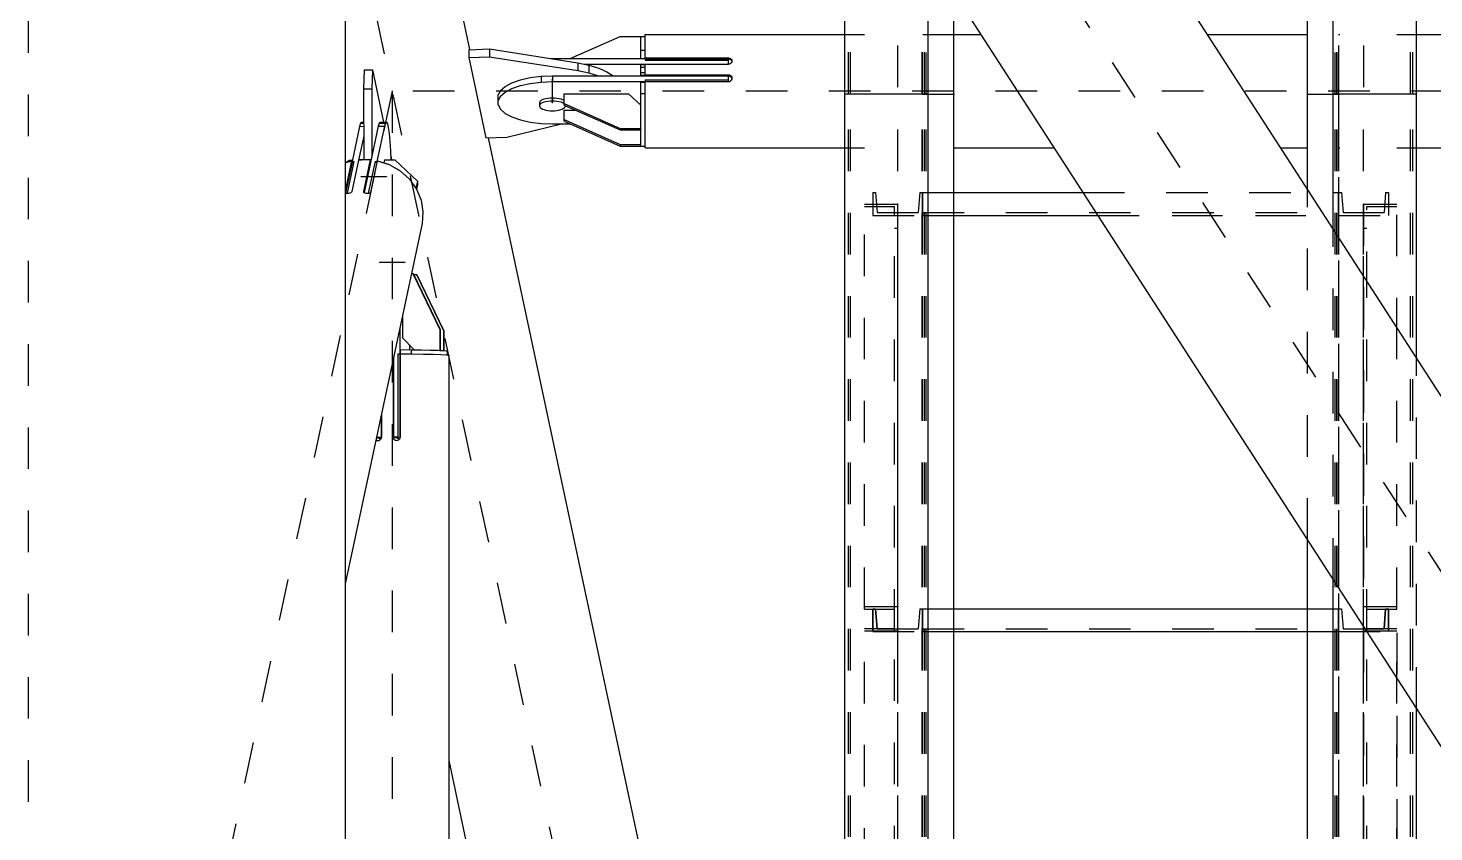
# Model space of a CAD drawing. Header units: millimetres. Extents: x 149919 to 150445, y 136651 to 136866.
# Drawn here: x 150370.813 to 150374.192, y 136769.095 to 136771.027 of the extents above; entities that cross this region are included whole.
import ezdxf

# ---------------------------------------------------------------- set-up
doc = ezdxf.new("R2010")
doc.units = ezdxf.units.MM
doc.header["$LTSCALE"] = 0.25
for name, pattern in [('CENTER', [50.8, 31.75, -6.35, 6.35, -6.35]), ('XKITLINE00', [0]), ('XKITLINE02', [4, 2, -2]), ('XKITLINE03', [6, 3, -1, 1, -1])]:
    doc.linetypes.add(name, pattern=pattern)

# ---------------------------------------------------------------- blocks, each defined once
blk = doc.blocks.new('çatıı')
at = {"color": 116, "linetype": 'XKITLINE02', "true_color": 0x136734}
for p, q in [((23097.15, 12049.63), (23097.15, 13721.24)), ((23097.69, 12049.63), (23097.68, 13721.24)), ((23114.92, 12049.63), (23114.92, 13721.24)), ((23115, 12049.63), (23115, 13721.24)), ((23115, 12049.57), (23115, 13721.24)), ((23115.45, 12049.63), (23115.45, 13721.24)), ((23115.85, 12049.57), (23115.85, 13721.24)), ((23115.85, 12049.57), (23115.85, 13721.24)), ((23122.5, 12049.57), (23122.5, 13721.24)), ((23214.13, 12049.6), (23214.13, 13721.24)), ((23214.53, 12049.63), (23214.53, 13721.24)), ((23214.98, 12049.6), (23214.98, 13721.24)), ((23215.07, 12049.63), (23215.06, 13721.24)), ((23232.3, 12049.63), (23232.3, 13721.24)), ((23232.83, 12049.63), (23232.83, 13721.24)), ((23122.5, 12049.57), (23122.5, 12158.11)), ((23097.15, 11231.06), (23097.16, 12049.63)), ((23097.69, 11231.06), (23097.69, 12049.63)), ((23114.92, 11231.06), (23114.92, 12049.63)), ((23115, 12049.63), (23115, 12049.57)), ((23115, 11231.06), (23115, 12049.6)), ((23115, 12049.6), (23116.31, 12049.6)), ((23115, 12049.57), (23116.31, 12049.57)), ((23115.45, 11231.06), (23115.46, 12049.63)), ((23115.85, 11231.06), (23115.85, 12049.6)), ((23207.48, 12049.6), (23214.98, 12049.6)), ((23207.49, 12049.6), (23214.99, 12049.6)), ((23214.14, 11231.06), (23214.14, 12049.6)), ((23214.53, 11231.06), (23214.54, 12049.63)), ((23214.98, 12049.63), (23214.98, 12049.6)), ((23214.99, 11231.06), (23214.99, 12049.6)), ((23215.07, 11231.06), (23215.07, 12049.63)), ((23232.3, 11231.06), (23232.3, 12049.63)), ((23232.83, 11231.06), (23232.84, 12049.63)), ((23103, 12025.92), (23103.68, 12025.92)), ((23103, 12025.92), (23103, 12020.42)), ((23103, 12025.92), (23103, 12020.42)), ((23103.68, 12025.92), (23104.07, 12021.12)), ((23103.68, 12025.92), (23104.07, 12021.12)), ((23114.32, 12025.92), (23113.94, 12021.12)), ((23114.32, 12025.92), (23113.94, 12021.12)), ((23114.32, 12025.92), (23115, 12025.92)), ((23115, 12020.42), (23115, 12025.92)), ((23115, 12025.92), (23122.5, 12025.92)), ((23115, 12025.92), (23115, 12020.42)), ((23115, 12025.92), (23115, 12020.42)), ((23153.53, 12025.92), (23214.98, 12025.92)), ((23207.49, 11942.45), (23207.49, 12026.62)), ((23207.49, 12023.87), (23207.49, 12026.62)), ((23214.98, 12020.42), (23214.98, 12025.92)), ((23214.98, 12025.92), (23214.98, 12020.42)), ((23214.98, 12025.92), (23215.66, 12025.92)), ((23214.98, 12025.92), (23214.98, 12020.42)), ((23215.66, 12025.92), (23216.05, 12021.12)), ((23215.66, 12025.92), (23216.05, 12021.12)), ((23226.3, 12025.92), (23225.92, 12021.12)), ((23226.3, 12025.92), (23225.92, 12021.12)), ((23226.3, 12025.92), (23226.98, 12025.92)), ((23226.98, 12025.92), (23226.98, 12020.42)), ((23226.98, 12025.92), (23226.98, 12020.42)), ((23101.01, 11925.85), (23101.01, 12023.17)), ((23101.01, 12023.17), (23109.01, 12023.17)), ((23101.01, 12022.59), (23108.21, 12022.59)), ((23108.21, 11920.61), (23108.21, 12022.59)), ((23109.01, 11920.61), (23109.01, 12023.17)), ((23220.99, 11920.61), (23220.99, 12023.17)), ((23220.99, 12023.17), (23228.99, 12023.17)), ((23221.79, 12001.75), (23221.79, 12022.59)), ((23221.79, 12022.59), (23228.99, 12022.59)), ((23228.99, 11990.61), (23228.99, 12023.17)), ((23103, 12020.42), (23115, 12020.42)), ((23104.07, 12021.12), (23113.94, 12021.12)), ((23115, 12021.12), (23214.98, 12021.12)), ((23115, 12020.42), (23122.5, 12020.42)), ((23157.09, 12020.42), (23214.98, 12020.42)), ((23214.98, 12020.42), (23226.98, 12020.42)), ((23216.05, 12021.12), (23225.92, 12021.12)), ((23108.21, 12017.35), (23109.01, 12017.35)), ((23213.68, 11932.86), (23213.68, 12017.03)), ((23220.99, 12017.35), (23221.79, 12017.35)), ((23220.99, 12002.99), (23220.99, 11926.43)), ((23221.79, 11920.61), (23221.79, 12001.75)), ((23228.99, 11925.85), (23228.99, 11990.61)), ((23233.68, 11901.91), (23233.68, 11986.09)), ((23101.01, 11926.43), (23109.01, 11926.43)), ((23101.01, 11925.85), (23108.21, 11925.85)), ((23103, 11925.92), (23103.68, 11925.92)), ((23103, 11925.92), (23103, 11920.42)), ((23103, 11920.42), (23103, 11925.92)), ((23103.68, 11925.92), (23104.07, 11921.12)), ((23104.07, 11921.12), (23103.68, 11925.92)), ((23108.21, 11823.75), (23108.21, 11926.42)), ((23108.21, 11926.42), (23109.01, 11926.42)), ((23109.01, 11823.17), (23109.01, 11926.42)), ((23114.32, 11925.92), (23113.94, 11921.12)), ((23114.32, 11925.92), (23113.94, 11921.12)), ((23114.32, 11925.92), (23115, 11925.92)), ((23115, 11920.42), (23115, 11925.92)), ((23115, 11925.92), (23122.5, 11925.92)), ((23115, 11925.92), (23115, 11920.42)), ((23115, 11925.92), (23115, 11920.42)), ((23207.49, 11925.92), (23214.98, 11925.92)), ((23214.98, 11920.42), (23214.98, 11925.92)), ((23214.98, 11925.92), (23214.98, 11920.42)), ((23214.98, 11925.92), (23215.66, 11925.92)), ((23214.98, 11925.92), (23214.98, 11920.42)), ((23215.66, 11925.92), (23216.05, 11921.12)), ((23215.66, 11925.92), (23216.05, 11921.12)), ((23220.99, 11926.43), (23228.99, 11926.43)), ((23220.99, 11823.17), (23220.99, 11926.42)), ((23220.99, 11926.42), (23221.79, 11926.42)), ((23221.79, 11823.75), (23221.79, 11926.42)), ((23221.79, 11925.85), (23228.99, 11925.85)), ((23225.92, 11921.12), (23226.3, 11925.92)), ((23226.3, 11925.92), (23225.92, 11921.12)), ((23226.3, 11925.92), (23226.98, 11925.92)), ((23226.98, 11920.42), (23226.98, 11925.92)), ((23226.98, 11925.92), (23226.98, 11920.42)), ((23101.01, 11823.17), (23101.01, 11921.2)), ((23101.01, 11921.2), (23108.21, 11921.2)), ((23221.79, 11921.2), (23228.99, 11921.2)), ((23228.99, 11823.17), (23228.99, 11921.2)), ((23101.01, 11920.62), (23109.01, 11920.62)), ((23103, 11920.42), (23115, 11920.42)), ((23104.07, 11921.12), (23113.94, 11921.12)), ((23108.21, 11920.61), (23109.01, 11920.61)), ((23115, 11921.12), (23214.98, 11921.12)), ((23115, 11920.42), (23122.5, 11920.42)), ((23207.49, 11920.42), (23214.98, 11920.42)), ((23214.98, 11920.42), (23226.98, 11920.42)), ((23216.05, 11921.12), (23225.92, 11921.12)), ((23220.99, 11920.62), (23228.99, 11920.62)), ((23220.99, 11920.61), (23221.79, 11920.61)), ((23228.99, 11920.16), (23228.99, 11823.75))]:
    blk.add_line(p, q, dxfattribs=at)
at = {"color": 1, "linetype": 'XKITLINE03'}
for p, q in [((23109, 13721.24), (23109, 12049.63)), ((23122.5, 12049.57), (23122.5, 13721.24)), ((23214.98, 13721.24), (23214.98, 12049.6)), ((23220.98, 13721.24), (23220.98, 12049.63)), ((23109, 11231.06), (23109.01, 12049.63)), ((23115, 11231.06), (23115, 12049.6)), ((23214.99, 12049.6), (23214.99, 11231.06)), ((23220.98, 11231.06), (23220.99, 12049.63)), ((23109.01, 11926.43), (23109.01, 12023.17)), ((23220.99, 12023.17), (23220.99, 11926.43)), ((23115, 12020.42), (23214.98, 12020.42)), ((23115, 12020.42), (23115, 12020.42)), ((23214.98, 12020.42), (23214.98, 12020.42)), ((23109.01, 11823.17), (23109.01, 11920.62)), ((23115, 11920.42), (23214.98, 11920.42)), ((23115, 11920.42), (23115, 11920.42)), ((23214.98, 11920.42), (23214.98, 11920.42)), ((23220.99, 11920.62), (23220.99, 11823.17))]:
    blk.add_line(p, q, dxfattribs=at)
at = {"color": 8, "linetype": 'CENTER'}
for p, q in [((22900, 12689.51), (22900, 11020.27)), ((22900, 12460.27), (23073.55, 11647.05)), ((22900, 12460.27), (23430, 11640.27)), ((23026.01, 12047.51), (23026.01, 12053.04)), ((22987.5, 12050.27), (22900, 11640.27)), ((22987.5, 12050.27), (22987.5, 11230.27)), ((23342.5, 12050.27), (22987.5, 12050.27)), ((22986.1, 12029.74), (22980.12, 12029.72)), ((22990.48, 12009.13), (22984.51, 12009.12))]:
    blk.add_line(p, q, dxfattribs=at)
at = {"color": 7, "linetype": 'XKITLINE00'}
for p, q in [((23207.48, 12049.6), (23207.48, 12437.44)), ((23213.68, 12049.63), (23213.68, 12437.44)), ((23233.68, 12049.63), (23233.68, 12437.44)), ((23096.3, 12049.63), (23096.3, 12114.46)), ((23116.3, 12049.63), (23116.3, 12083.52)), ((23122.5, 12049.57), (23122.5, 12073.93)), ((23096.3, 12049.63), (23116.3, 12049.63)), ((23096.3, 11663.11), (23096.31, 12049.63)), ((23096.31, 12049.63), (23116.31, 12049.63)), ((23116.3, 11663.11), (23116.31, 12049.63)), ((23116.31, 12049.6), (23122.5, 12049.6)), ((23116.31, 12049.57), (23122.5, 12049.57)), ((23122.5, 11663.11), (23122.5, 12049.6)), ((23207.48, 12049.6), (23213.68, 12049.6)), ((23207.49, 12049.6), (23213.68, 12049.6)), ((23207.49, 12026.62), (23207.49, 12049.6)), ((23213.68, 12049.63), (23233.68, 12049.63)), ((23213.68, 12049.63), (23233.68, 12049.63)), ((23213.68, 12017.03), (23213.68, 12049.63)), ((23233.68, 11986.09), (23233.68, 12049.63)), ((23122.5, 12025.92), (23153.53, 12025.92)), ((23122.5, 12020.42), (23157.09, 12020.42)), ((23207.49, 11663.11), (23207.49, 11942.45)), ((23213.68, 11663.11), (23213.68, 11932.86)), ((23122.5, 11925.92), (23207.49, 11925.92)), ((23122.5, 11920.42), (23207.49, 11920.42)), ((23233.68, 11663.11), (23233.68, 11901.91))]:
    blk.add_line(p, q, dxfattribs=at)
at = {"color": 8, "linetype": 'XKITLINE00'}
for p, q in [((23045.99, 12276.48), (23322.38, 11848.86)), ((22976.2, 12255.76), (22976.2, 11678.81)), ((23007.61, 12251.69), (23284, 11824.07)), ((22976.2, 12200.34), (23006.09, 12060.27)), ((23030.28, 12058.13), (23042.31, 12063.47)), ((23042.31, 12063.47), (23047.31, 12063.47)), ((23047.31, 12063.47), (23048.31, 12063.47)), ((23047.31, 12063.47), (23047.31, 12063.45)), ((23047.31, 12063.45), (23047.31, 12063.44)), ((23047.31, 12061.74), (23047.31, 12063.44)), ((23048.31, 12063.91), (23101, 12063.91)), ((23048.31, 12062.27), (23048.31, 12063.91)), ((23115.07, 12063.91), (23128.98, 12063.91)), ((23183.39, 12063.91), (23207.48, 12063.91)), ((23214.98, 12063.91), (23215.27, 12063.91)), ((23228.98, 12063.91), (23281.68, 12063.91)), ((23005.92, 12060.26), (23010.9, 12060.43)), ((23005.92, 12060.26), (23005.92, 12058.67)), ((23010.9, 12060.43), (23010.9, 12058.58)), ((23010.9, 12060.43), (23032.15, 12057.07)), ((23047.31, 12058.14), (23047.31, 12061.74)), ((23047.31, 12060.15), (23048.31, 12060.15)), ((23048.31, 12058.13), (23048.31, 12062.27)), ((23005.92, 12058.66), (23005.92, 12058.42)), ((23005.92, 12058.42), (23010.9, 12058.58)), ((23005.92, 12058.42), (23010.05, 12039.04)), ((23010.9, 12058.58), (23032.15, 12055.23)), ((23025.53, 12058.11), (23026.01, 12058.13)), ((23026.01, 12058.13), (23048.31, 12058.13)), ((23026.01, 12058.13), (23026.01, 12058.04)), ((23032.15, 12057.07), (23032.15, 12055.23)), ((23032.15, 12057.07), (23034.79, 12056.54)), ((23033.73, 12056.75), (23048.31, 12056.75)), ((23034.79, 12056.54), (23034.79, 12054.69)), ((23034.79, 12056.54), (23037.15, 12055.83)), ((23047.31, 12055.43), (23047.31, 12056.69)), ((23047.31, 12056.69), (23048.31, 12056.69)), ((23048.31, 12058.3), (23068.31, 12058.3)), ((23048.31, 12058.13), (23048.31, 12057.72)), ((23048.31, 12058.05), (23068.31, 12058.05)), ((23048.31, 12058.03), (23068.31, 12058.03)), ((23048.31, 12057.72), (23068.31, 12057.72)), ((23048.31, 12054), (23048.31, 12056.81)), ((23048.31, 12056.81), (23068.31, 12056.81)), ((23068.31, 12058.3), (23068.31, 12058.05)), ((23068.31, 12058.3), (23068.58, 12058.25)), ((23068.31, 12058.05), (23068.58, 12058.02)), ((23068.31, 12056.81), (23068.31, 12058.03)), ((23068.31, 12056.81), (23068.58, 12056.85)), ((23068.58, 12058.25), (23068.81, 12058.16)), ((23068.58, 12058.02), (23068.81, 12057.92)), ((23068.58, 12056.85), (23068.81, 12056.95)), ((23068.81, 12057.92), (23068.85, 12057.9)), ((23068.81, 12056.95), (23069, 12057.12)), ((23068.83, 12058.14), (23069, 12058)), ((23068.85, 12057.9), (23069, 12057.76)), ((23069, 12058), (23069.12, 12057.79)), ((23069, 12057.76), (23069.12, 12057.55)), ((23069.12, 12057.33), (23069, 12057.12)), ((23069.12, 12057.79), (23069.16, 12057.56)), ((23069.16, 12057.56), (23069.12, 12057.33)), ((23069.12, 12057.55), (23069.14, 12057.44)), ((22980.77, 12055.41), (22980.61, 12050.85)), ((22980.77, 12055.41), (22982.76, 12055.42)), ((22982.76, 12055.42), (22982.61, 12050.85)), ((22982.76, 12055.42), (22985.44, 12042.83)), ((23016.28, 12052.3), (23018.31, 12053.01)), ((23018.31, 12053.01), (23020.68, 12053.55)), ((23020.68, 12053.55), (23023.29, 12053.88)), ((23023.29, 12053.88), (23026.01, 12053.99)), ((23023.29, 12053.88), (23023.29, 12052.49)), ((23026.01, 12053.99), (23026.01, 12052.61)), ((23026.01, 12053.99), (23068.31, 12053.99)), ((23032.15, 12055.23), (23034.79, 12054.69)), ((23034.79, 12054.69), (23037.13, 12053.99)), ((23037.15, 12055.83), (23039.13, 12054.96)), ((23039.13, 12054.96), (23040.64, 12053.99)), ((23047.31, 12056.07), (23048.31, 12056.07)), ((23047.31, 12053.99), (23047.31, 12055.43)), ((23047.31, 12054.77), (23048.31, 12054.77)), ((23047.31, 12054.11), (23048.31, 12054.11)), ((23048.31, 12054.23), (23068.31, 12054.23)), ((23048.31, 12054.11), (23048.31, 12053.99)), ((23048.31, 12054), (23068.31, 12054)), ((23048.31, 12053.02), (23048.31, 12052.61)), ((23048.31, 12053.02), (23068.31, 12053.02)), ((23068.31, 12054.23), (23068.31, 12054)), ((23068.31, 12054.23), (23068.58, 12054.19)), ((23068.31, 12054), (23068.58, 12053.96)), ((23068.31, 12054), (23068.31, 12053.99)), ((23068.31, 12052.59), (23068.31, 12053.99)), ((23068.58, 12054.19), (23068.58, 12053.96)), ((23068.58, 12054.19), (23068.81, 12054.08)), ((23068.58, 12053.96), (23068.81, 12053.84)), ((23068.81, 12054.08), (23069, 12053.89)), ((23068.81, 12053.84), (23069, 12053.66)), ((23068.81, 12052.75), (23069, 12052.93)), ((23069, 12053.89), (23069.12, 12053.67)), ((23069, 12053.66), (23069.12, 12053.43)), ((23069.12, 12053.16), (23069, 12052.93)), ((23069.12, 12053.67), (23069.16, 12053.41)), ((23069.12, 12053.43), (23069.14, 12053.3)), ((23069.16, 12053.41), (23069.12, 12053.16)), ((22980.61, 12050.85), (22982.61, 12050.85)), ((22980.61, 12050.85), (22980.66, 12033.9)), ((22982.61, 12050.85), (22982.65, 12034.89)), ((23013.55, 12050.47), (23012.98, 12049.43)), ((23013.55, 12050.47), (23014.67, 12051.44)), ((23013.55, 12049.09), (23014.67, 12050.06)), ((23014.67, 12051.44), (23016.28, 12052.3)), ((23014.67, 12050.06), (23016.28, 12050.92)), ((23016.28, 12050.92), (23018.31, 12051.63)), ((23018.31, 12051.63), (23020.68, 12052.17)), ((23020.68, 12052.17), (23023.29, 12052.49)), ((23023.29, 12052.49), (23026.01, 12052.61)), ((23026.01, 12052.61), (23048.31, 12052.61)), ((23028.81, 12046.96), (23028.81, 12049.65)), ((23028.81, 12049.65), (23044.31, 12049.65)), ((23044.31, 12049.65), (23047.31, 12046.89)), ((23047.31, 12052.43), (23048.31, 12052.43)), ((23047.31, 12047.03), (23047.31, 12052.43)), ((23047.31, 12049.72), (23048.31, 12049.72)), ((23048.31, 12036.64), (23048.31, 12052.59)), ((23048.31, 12052.59), (23068.31, 12052.59)), ((23068.31, 12052.59), (23068.58, 12052.65)), ((23068.58, 12052.65), (23068.81, 12052.75)), ((23012.98, 12046.98), (23012.98, 12049.43)), ((23013.55, 12049.09), (23012.98, 12048.04)), ((23012.98, 12046.98), (23013.55, 12045.94)), ((23022.96, 12047.72), (23022.91, 12047.51)), ((23022.91, 12047.51), (23022.91, 12046.77)), ((23022.96, 12046.98), (23022.91, 12046.77)), ((23022.91, 12046.77), (23022.96, 12046.56)), ((23023.1, 12047.92), (23022.96, 12047.72)), ((23023.1, 12047.19), (23022.96, 12046.98)), ((23022.96, 12046.56), (23023.1, 12046.36)), ((23023.1, 12047.92), (23023.33, 12048.11)), ((23023.1, 12047.19), (23023.33, 12047.38)), ((23023.1, 12046.36), (23023.33, 12046.17)), ((23023.33, 12048.11), (23023.64, 12048.29)), ((23023.33, 12047.38), (23023.64, 12047.55)), ((23023.33, 12046.17), (23023.64, 12046)), ((23023.64, 12048.29), (23024.02, 12048.43)), ((23023.64, 12047.55), (23024.02, 12047.7)), ((23024.02, 12048.43), (23024.46, 12048.55)), ((23024.02, 12047.7), (23024.46, 12047.82)), ((23024.46, 12048.55), (23024.95, 12048.64)), ((23024.46, 12047.82), (23024.95, 12047.91)), ((23024.95, 12048.64), (23025.47, 12048.7)), ((23024.95, 12047.91), (23025.47, 12047.96)), ((23025.47, 12048.7), (23026.01, 12048.72)), ((23025.47, 12047.96), (23026.01, 12047.98)), ((23026.01, 12048.72), (23026.55, 12048.7)), ((23026.01, 12048.72), (23026.01, 12047.98)), ((23026.01, 12047.98), (23026.55, 12047.96)), ((23026.55, 12048.7), (23027.07, 12048.64)), ((23026.55, 12047.96), (23027.07, 12047.91)), ((23027.07, 12048.64), (23027.56, 12048.55)), ((23027.07, 12047.91), (23027.56, 12047.82)), ((23027.56, 12048.55), (23028.01, 12048.43)), ((23027.56, 12047.82), (23028.01, 12047.7)), ((23028.01, 12048.43), (23028.39, 12048.29)), ((23028.01, 12047.7), (23028.39, 12047.55)), ((23028.39, 12048.29), (23028.7, 12048.11)), ((23028.39, 12047.55), (23028.7, 12047.38)), ((23028.39, 12046), (23028.7, 12046.17)), ((23028.7, 12048.11), (23028.81, 12048.02)), ((23028.7, 12047.38), (23028.81, 12047.28)), ((23028.7, 12046.17), (23028.93, 12046.36)), ((23028.81, 12047.35), (23042.31, 12041.36)), ((23028.81, 12046.96), (23042.31, 12040.97)), ((23029.07, 12046.56), (23028.93, 12046.36)), ((23029.11, 12046.77), (23029.07, 12046.56)), ((23029.1, 12046.83), (23029.11, 12046.77)), ((23029.11, 12046.82), (23029.11, 12046.77)), ((23047.31, 12041.38), (23047.31, 12047.03)), ((22979.89, 12042.61), (22980.13, 12042.82)), ((22980.13, 12042.82), (22980.64, 12042.82)), ((22984.37, 12042.62), (22984.61, 12042.83)), ((22984.61, 12042.83), (22986.1, 12042.83)), ((22985.86, 12042.63), (22986.1, 12042.83)), ((22986.1, 12042.83), (22986.34, 12042.46)), ((23013.55, 12045.94), (23014.67, 12044.96)), ((23014.67, 12044.96), (23016.28, 12044.1)), ((23016.28, 12044.1), (23018.31, 12043.39)), ((23018.31, 12043.39), (23020.68, 12042.86)), ((23020.68, 12042.86), (23023.29, 12042.53)), ((23023.64, 12046), (23024.02, 12045.85)), ((23024.02, 12045.85), (23024.46, 12045.73)), ((23024.46, 12045.73), (23024.95, 12045.64)), ((23024.95, 12045.64), (23025.47, 12045.59)), ((23025.47, 12045.59), (23026.01, 12045.57)), ((23026.01, 12045.57), (23026.55, 12045.59)), ((23026.55, 12045.59), (23027.07, 12045.64)), ((23027.07, 12045.64), (23027.56, 12045.73)), ((23027.56, 12045.73), (23028.01, 12045.85)), ((23028.01, 12045.85), (23028.39, 12046)), ((23028.81, 12043.07), (23028.81, 12045.76)), ((23028.81, 12045.76), (23031.51, 12045.76)), ((23028.81, 12043.46), (23042.31, 12037.47)), ((23028.81, 12043.07), (23042.31, 12037.08)), ((22979.65, 12041.84), (22977.85, 12033.38)), ((22980.65, 12039.49), (22979.42, 12033.75)), ((22979.89, 12042.61), (22979.65, 12041.84)), ((22979.65, 12041.84), (22980.64, 12041.85)), ((22979.89, 12042.61), (22980.64, 12042.61)), ((22984.14, 12041.85), (22980.74, 12025.95)), ((22985.63, 12041.86), (22983.83, 12033.4)), ((22984.37, 12042.62), (22984.14, 12041.85)), ((22984.14, 12041.85), (22985.63, 12041.86)), ((22984.37, 12042.62), (22985.86, 12042.63)), ((22985.86, 12042.63), (22985.63, 12041.86)), ((22986.34, 12042.46), (22986.57, 12041.54)), ((22986.57, 12041.54), (22986.78, 12040.1)), ((22986.78, 12040.1), (22986.96, 12038.21)), ((23015.03, 12039.2), (23028.23, 12042.42)), ((23023.29, 12042.53), (23026.01, 12042.42)), ((23026.01, 12042.42), (23030.28, 12042.42)), ((23042.31, 12041.36), (23042.31, 12040.97)), ((23042.31, 12041.36), (23047.31, 12041.36)), ((23042.31, 12040.97), (23047.31, 12040.97)), ((23047.31, 12041.38), (23047.31, 12041.36)), ((23047.31, 12041.36), (23047.31, 12041.34)), ((23047.31, 12037.08), (23047.31, 12041.34)), ((22986.96, 12038.21), (22987.11, 12035.95)), ((23010.05, 12039.04), (23015.03, 12039.2)), ((23010.61, 12039.06), (23083.35, 11698.23)), ((23042.31, 12037.47), (23042.31, 12037.08)), ((23042.31, 12037.47), (23047.31, 12037.47)), ((23042.31, 12037.08), (23047.31, 12037.08)), ((23047.31, 12037.08), (23048.31, 12037.08)), ((23048.31, 12036.64), (23101, 12036.64)), ((23114.72, 12036.64), (23115, 12036.64)), ((23122.5, 12036.64), (23146.6, 12036.64)), ((23201.01, 12036.64), (23207.48, 12036.64)), ((23214.98, 12036.64), (23215.27, 12036.64)), ((23228.98, 12036.64), (23281.68, 12036.64)), ((22976.2, 12033.06), (22977.21, 12033.74)), ((22977.74, 12033.56), (22976.2, 12026.3)), ((22976.2, 12033.04), (22977.74, 12033.56)), ((22977.77, 12032.97), (22976.24, 12025.81)), ((22977.86, 12033.14), (22976.29, 12025.79)), ((22978.3, 12033.38), (22976.68, 12025.8)), ((22977.21, 12033.74), (22977.93, 12033.75)), ((22977.74, 12033.56), (22977.77, 12032.97)), ((22977.74, 12033.53), (22977.84, 12033.56)), ((22977.84, 12033.56), (22977.76, 12033.18)), ((22977.76, 12033.18), (22977.77, 12032.75)), ((22979.43, 12033.75), (22977.81, 12026.16)), ((22977.84, 12033.56), (22977.85, 12033.38)), ((22977.85, 12033.38), (22978.3, 12033.38)), ((22977.85, 12033.38), (22977.86, 12033.14)), ((22977.86, 12033.14), (22978.3, 12033.38)), ((22979.43, 12033.75), (22980.82, 12033.9)), ((22979.52, 12033.84), (22979.5, 12033.76)), ((22979.52, 12033.84), (22980.22, 12033.89)), ((22980.22, 12033.89), (22980.2, 12033.83)), ((22980.22, 12033.89), (22980.91, 12033.91)), ((22982.22, 12033.76), (22980.6, 12026.17)), ((22982.24, 12033.2), (22980.7, 12025.98)), ((22980.82, 12033.9), (22982.22, 12033.76)), ((22980.91, 12033.91), (22981.61, 12033.89)), ((22981.61, 12033.89), (22981.6, 12033.82)), ((22981.61, 12033.89), (22982.31, 12033.84)), ((22983.38, 12033.4), (22981.76, 12025.81)), ((22982.22, 12033.76), (22982.24, 12033.2)), ((22982.31, 12033.84), (22982.23, 12033.46)), ((22982.23, 12033.46), (22982.25, 12033)), ((22983.92, 12033.57), (22982.3, 12025.98)), ((22982.31, 12033.84), (22982.33, 12033.38)), ((22983.38, 12033.4), (22983.83, 12033.4)), ((22983.38, 12033.4), (22983.83, 12033.16)), ((22983.83, 12033.4), (22983.83, 12033.17)), ((22983.92, 12033.57), (22986.77, 12032.66)), ((22984.01, 12033.57), (22984.01, 12033.54)), ((22984.01, 12033.57), (22986.6, 12032.75)), ((22985.68, 12033.76), (22985.53, 12033.09)), ((22985.68, 12033.76), (22988.17, 12033.77)), ((22986.6, 12032.75), (22986.59, 12032.72)), ((22986.6, 12032.75), (22986.73, 12032.67)), ((22986.77, 12032.66), (22989.4, 12031.16)), ((22987.11, 12035.95), (22987.19, 12033.77)), ((22987.15, 12034.81), (22987.37, 12033.77)), ((22988.17, 12033.77), (22993.55, 12028.66)), ((22987.19, 12032.42), (22988.96, 12031.45)), ((22988.96, 12031.45), (22989.1, 12031.33)), ((22989.4, 12031.16), (22991.63, 12029.17)), ((22977.41, 12025.86), (22977.61, 12025.96)), ((22977.61, 12025.96), (22977.75, 12026.06)), ((22977.81, 12026.16), (22977.75, 12026.06)), ((22980.6, 12026.17), (22980.62, 12026.06)), ((22980.62, 12026.06), (22980.72, 12025.96)), ((22980.72, 12025.96), (22980.89, 12025.87)), ((22982.1, 12025.82), (22982.21, 12025.9)), ((22982.21, 12025.9), (22982.3, 12025.98)), ((22991.63, 12029.17), (22993.34, 12026.78)), ((22993.55, 12028.66), (22993.19, 12026.99)), ((22993.34, 12026.78), (22994.45, 12024.11)), ((22993.58, 12027.74), (22993.37, 12026.72)), ((22993.55, 12028.66), (22993.58, 12027.74)), ((22976.2, 12025.86), (22976.24, 12025.81)), ((22976.24, 12025.81), (22976.41, 12025.76)), ((22976.41, 12025.76), (22976.64, 12025.74)), ((22976.58, 12025.74), (22976.68, 12025.8)), ((22976.64, 12025.74), (22976.9, 12025.75)), ((22976.68, 12025.8), (22977.18, 12025.8)), ((22976.9, 12025.75), (22977.16, 12025.79)), ((22977.16, 12025.79), (22977.41, 12025.86)), ((22980.89, 12025.87), (22981.12, 12025.8)), ((22981.1, 12025.81), (22981.76, 12025.81)), ((22981.12, 12025.8), (22981.38, 12025.76)), ((22981.38, 12025.76), (22981.65, 12025.75)), ((22981.65, 12025.75), (22981.89, 12025.77)), ((22981.76, 12025.81), (22981.84, 12025.77)), ((22981.89, 12025.77), (22982.1, 12025.82)), ((22994.45, 12024.11), (22994.9, 12021.3)), ((22994.9, 12021.3), (22994.67, 12018.49)), ((22994.67, 12018.49), (22976.2, 11931.93)), ((22992.11, 12006.48), (22992.49, 12006.48)), ((22992.49, 12006.48), (22998.96, 11993)), ((22992.49, 12006.48), (22992.58, 12006.46)), ((22992.58, 12006.46), (22999.05, 11992.98)), ((22992.69, 12006.22), (22993.37, 12006.22)), ((22993.37, 12006.22), (22999.85, 11992.74)), ((22993.37, 12006.22), (22993.46, 12006.19)), ((22993.46, 12006.19), (22999.94, 11992.71)), ((22990, 11996.6), (22990, 11990.98)), ((22989.32, 11993.45), (22989.32, 11987.18)), ((22998.96, 11993), (22998.96, 11988)), ((22998.96, 11993), (22999.05, 11992.98)), ((22999.05, 11992.98), (22999.05, 11988)), ((22999.85, 11992.74), (22999.85, 11987.95)), ((22999.85, 11992.74), (22999.94, 11992.71)), ((22999.94, 11992.71), (22999.94, 11987.95)), ((22990, 11990.98), (22992.82, 11988.15)), ((22991.64, 11989.33), (22991.64, 11988.16)), ((22987.7, 11985.81), (22987.7, 11967.2)), ((22987.75, 11986.06), (22987.75, 11967.18)), ((22987.83, 11986.44), (22987.83, 11967.19)), ((22988.87, 11987.18), (22988.87, 11967.19)), ((22988.87, 11987.18), (22989.32, 11987.18)), ((22989.32, 11987.18), (22989.35, 11987.18)), ((22989.35, 11987.18), (22989.35, 11967.18)), ((22989.41, 11987.19), (22989.41, 11967.2)), ((22989.41, 11987.19), (22989.44, 11987.18)), ((22989.41, 11987.19), (22992.31, 11987.17)), ((22989.44, 11988.18), (22989.44, 11987.18)), ((22989.44, 11988.18), (22992.07, 11988.16)), ((22992.07, 11988.16), (22992.07, 11987.17)), ((22992.07, 11988.16), (22994.51, 11988.13)), ((22992.31, 11987.17), (22995.03, 11987.13)), ((22994.51, 11988.13), (22996.66, 11988.08)), ((22995.03, 11987.13), (22997.37, 11987.08)), ((22996.66, 11988.08), (22998.42, 11988.03)), ((22997.37, 11987.08), (22999.22, 11987.02)), ((22998.42, 11988.03), (22998.94, 11988)), ((22998.94, 11988), (22998.96, 11988)), ((22998.96, 11988), (22998.97, 11988)), ((22998.97, 11988), (22999.72, 11987.97)), ((22999.22, 11987.02), (23000.48, 11986.94)), ((22999.72, 11987.97), (23000.5, 11987.9)), ((23000.48, 11986.94), (23001.09, 11986.86)), ((23000.5, 11987.9), (23000.74, 11987.83)), ((23000.74, 11987.83), (23000.74, 11986.91)), ((23001.09, 11986.86), (23001.09, 11672.77)), ((22984.84, 11972.44), (22984.84, 11967.18)), ((22984.91, 11972.75), (22984.91, 11967.19)), ((22983.58, 11966.53), (22983.63, 11966.48)), ((22983.58, 11966.5), (22983.81, 11966.38)), ((22983.63, 11966.48), (22983.84, 11966.37)), ((22983.7, 11967.07), (22984.78, 11966.75)), ((22983.72, 11967.18), (22983.8, 11967.18)), ((22983.8, 11967.55), (22983.8, 11967.18)), ((22983.8, 11967.18), (22984.84, 11967.18)), ((22983.81, 11966.38), (22983.86, 11966.36)), ((22983.81, 11966.38), (22984.07, 11966.34)), ((22984.07, 11966.34), (22984.33, 11966.38)), ((22984.33, 11966.38), (22984.56, 11966.5)), ((22984.75, 11966.69), (22984.56, 11966.5)), ((22984.87, 11966.93), (22984.75, 11966.69)), ((22984.84, 11967.18), (22984.9, 11967.16)), ((22984.91, 11967.19), (22984.87, 11966.93)), ((22987.7, 11967.2), (22987.75, 11967.18)), ((22987.7, 11967.2), (22987.74, 11966.93)), ((22987.74, 11966.93), (22987.79, 11966.92)), ((22987.74, 11966.93), (22987.86, 11966.7)), ((22987.75, 11967.18), (22987.79, 11966.92)), ((22987.79, 11966.92), (22987.91, 11966.68)), ((22987.83, 11967.19), (22989.27, 11966.76)), ((22987.83, 11967.19), (22988.87, 11967.19)), ((22987.86, 11966.7), (22988.05, 11966.51)), ((22987.91, 11966.68), (22988.1, 11966.49)), ((22988.05, 11966.51), (22988.29, 11966.39)), ((22988.1, 11966.49), (22988.32, 11966.38)), ((22988.29, 11966.39), (22988.34, 11966.37)), ((22988.29, 11966.39), (22988.55, 11966.35)), ((22988.55, 11966.35), (22988.82, 11966.39)), ((22988.82, 11966.39), (22989.05, 11966.51)), ((22988.87, 11967.19), (22989.35, 11967.18)), ((22989.05, 11966.51), (22989.24, 11966.7)), ((22989.34, 11966.93), (22989.24, 11966.7)), ((22989.41, 11967.2), (22989.34, 11966.93)), ((22989.35, 11967.18), (22989.4, 11967.17)), ((23001.09, 11889.45), (23043.28, 11691.79))]:
    blk.add_line(p, q, dxfattribs=at)
for centre in [(23026.01, 12053.04), (22987.5, 12050.27), (22987.5, 12050.27), (22987.5, 12050.27), (23026.01, 12047.51), (22980.12, 12029.72), (22986.1, 12029.74), (22984.51, 12009.12), (22990.48, 12009.13)]:
    blk.add_circle(centre, 0.05, dxfattribs=at)
at = {"color": 1, "linetype": 'XKITLINE00'}
for centre in [(23109, 12049.63), (23109.01, 12049.63), (23115, 12049.6), (23122.5, 12049.57), (23214.98, 12049.6), (23214.99, 12049.6), (23220.98, 12049.63), (23220.99, 12049.63), (23109.01, 12023.17), (23220.99, 12023.17), (23115, 12020.42), (23115, 12020.42), (23214.98, 12020.42), (23214.98, 12020.42), (23109.01, 11926.43), (23220.99, 11926.43), (23109.01, 11920.62), (23115, 11920.42), (23115, 11920.42), (23214.98, 11920.42), (23214.98, 11920.42), (23220.99, 11920.62)]:
    blk.add_circle(centre, 0.05, dxfattribs=at)

msp = doc.modelspace()

# ---------------------------------------------------------------- block references
at = {"xscale": 0.009999943142843078, "yscale": 0.009999943142843078, "zscale": 0.009999943142843078}
msp.add_blockref('çatıı', (150141.8141, 136650.3731), dxfattribs=at)

doc.saveas('drawing.dxf')
